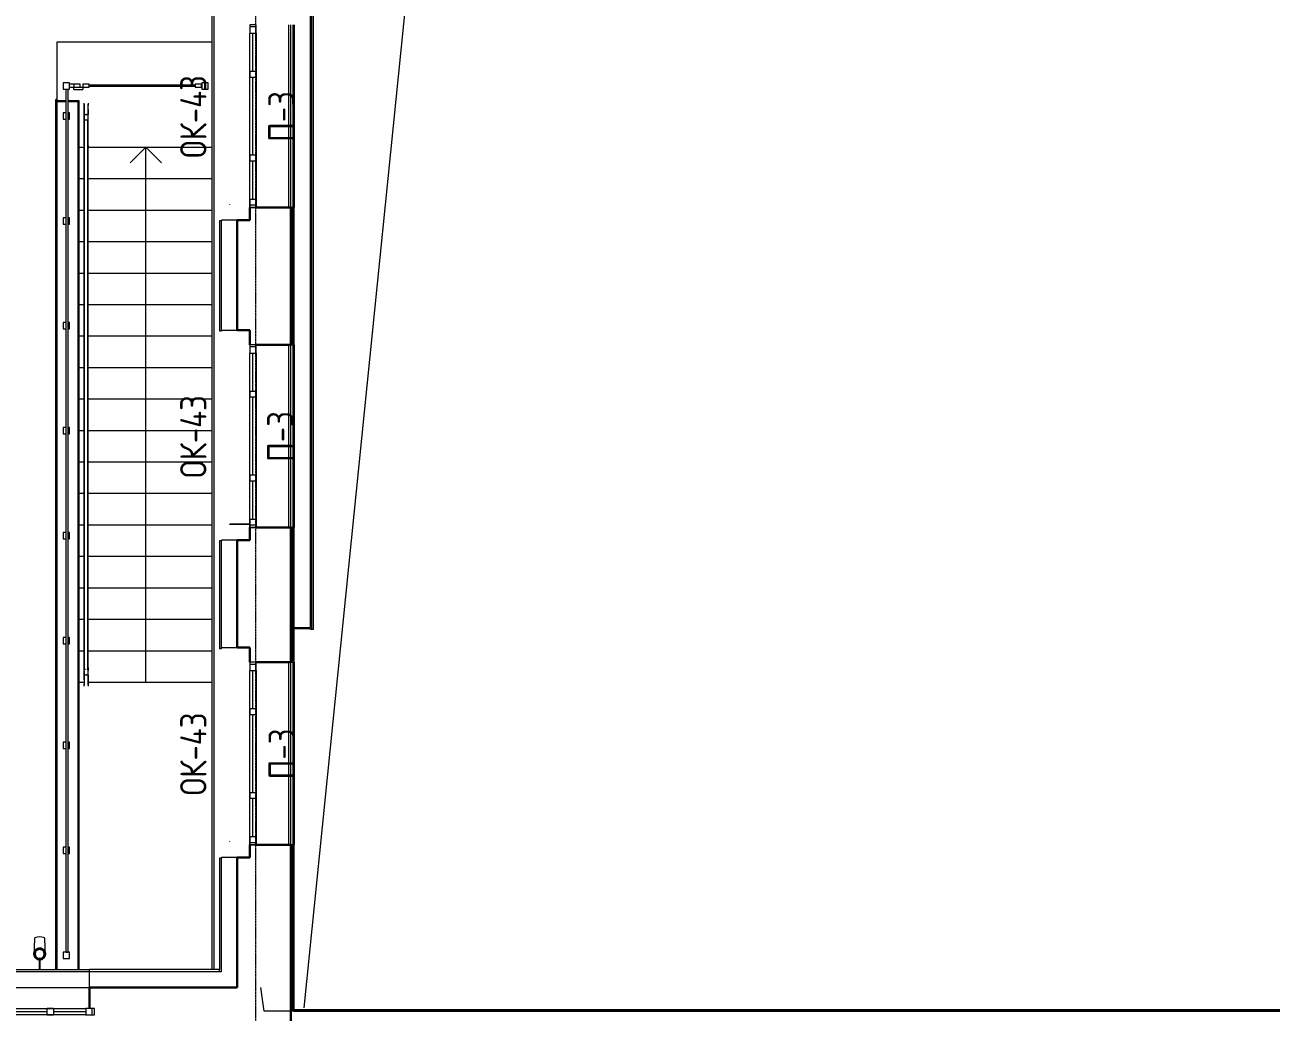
# Model space of a CAD drawing. Header units: millimetres. Extents: x -10178924 to 11692288, y -947381 to 58396.
# Drawn here: x 15848 to 27725, y -71489 to -62080 of the extents above; entities that cross this region are included whole.
import ezdxf

# ---------------------------------------------------------------- set-up
doc = ezdxf.new("R2010")
doc.units = ezdxf.units.MM
doc.linetypes.add('ADSK_Линия сетки', pattern=[25, 20, -2.5, 0, -2.5])
for name, color, linetype, lineweight in [('_ Окна', 7, 'Continuous', 9), ('Лестницы', 7, 'Continuous', 9), ('Марки окон', 7, 'Continuous', 20), ('Обобщенные модели', 7, 'Continuous', 18), ('Ограждение', 7, 'Continuous', 9), ('Окна', 7, 'Continuous', 9), ('Оси', 253, 'Continuous', 9), ('Перекрытие', 7, 'Continuous', 18), ('Стены внутренние', 7, 'Continuous', 18), ('Стены наружные', 7, 'Continuous', 18), ('Стены несущие', 7, 'Continuous', 30), ('Стены отделка', 7, 'Continuous', 30), ('Стены штриховка', 7, 'Continuous', 9), ('Стрелки вверх', 7, 'Continuous', 18), ('ШТРИХОВКА', 252, 'Continuous', 15)]:
    doc.layers.add(name, color=color, linetype=linetype, lineweight=lineweight)
doc.layers.add('Линии', color=7, linetype='Continuous', lineweight=9, true_color=0x00a600)
doc.styles.add('GOST Common_2', font='GOST_Common.ttf', dxfattribs={"width": 0.9, "height": 250})

# ---------------------------------------------------------------- blocks, each defined once
blk = doc.blocks.new('оси')
at = {"layer": 'Оси', "linetype": 'ADSK_Линия сетки'}
blk.add_line((24550, -2196), (24550, 46378), dxfattribs=at)
blk = doc.blocks.new('окно трехпол с фрамугой - 1700-2240_h___нов_ ок43_противопож-6940656-План 1-го этажа')
at = {"layer": '_ Окна', "lineweight": 18}
for p, q in [((-870, 75), (-870, 135)), ((-870, 135), (-790, 135)), ((-790, 135), (-790, 75)), ((-430, 75), (-430, 135)), ((-430, 135), (-370, 135)), ((-370, 135), (-370, 75)), ((370, 75), (370, 135)), ((370, 135), (430, 135)), ((430, 135), (430, 75)), ((790, 135), (790, 75)), ((870, 135), (790, 135)), ((870, 75), (870, 135)), ((-790, 75), (-870, 75)), ((-370, 75), (-430, 75)), ((430, 75), (370, 75)), ((790, 75), (870, 75))]:
    blk.add_line(p, q, dxfattribs=at)
at = {"layer": '_ Окна'}
for p, q in [((-850, 75), (-850, 135)), ((850, 75), (850, 135)), ((-790, 105), (-430, 105)), ((-370, 105), (370, 105)), ((430, 105), (790, 105))]:
    blk.add_line(p, q, dxfattribs=at)
at = {"layer": 'Окна'}
for p, q in [((-870, 135), (-870, 75)), ((-790, 135), (-870, 135)), ((-790, 135), (-430, 135)), ((-370, 135), (-430, 135)), ((-370, 135), (370, 135)), ((430, 135), (370, 135)), ((430, 135), (790, 135)), ((870, 135), (790, 135)), ((870, 75), (870, 135)), ((-870, 75), (-790, 75)), ((-430, 75), (-790, 75)), ((-430, 75), (-370, 75)), ((370, 75), (-370, 75)), ((370, 75), (430, 75)), ((790, 75), (430, 75)), ((790, 75), (870, 75))]:
    blk.add_line(p, q, dxfattribs=at)
blk = doc.blocks.new('окно трехпол с фрамугой - 1700-2240_h___нов_ ок43_противопож-6940654-План 1-го этажа')
at = {"layer": '_ Окна', "lineweight": 18}
for p, q in [((-870, 75), (-870, 135)), ((-870, 135), (-790, 135)), ((-790, 135), (-790, 75)), ((-430, 75), (-430, 135)), ((-430, 135), (-370, 135)), ((-370, 135), (-370, 75)), ((370, 75), (370, 135)), ((370, 135), (430, 135)), ((430, 135), (430, 75)), ((790, 135), (790, 75)), ((870, 135), (790, 135)), ((870, 75), (870, 135)), ((-790, 75), (-870, 75)), ((-370, 75), (-430, 75)), ((430, 75), (370, 75)), ((790, 75), (870, 75))]:
    blk.add_line(p, q, dxfattribs=at)
at = {"layer": '_ Окна'}
for p, q in [((-850, 75), (-850, 135)), ((850, 75), (850, 135)), ((-790, 105), (-430, 105)), ((-370, 105), (370, 105)), ((430, 105), (790, 105))]:
    blk.add_line(p, q, dxfattribs=at)
at = {"layer": 'Окна'}
for p, q in [((-870, 135), (-870, 75)), ((-790, 135), (-870, 135)), ((-790, 135), (-430, 135)), ((-370, 135), (-430, 135)), ((-370, 135), (370, 135)), ((430, 135), (370, 135)), ((430, 135), (790, 135)), ((870, 135), (790, 135)), ((870, 75), (870, 135)), ((-870, 75), (-790, 75)), ((-430, 75), (-790, 75)), ((-430, 75), (-370, 75)), ((370, 75), (-370, 75)), ((370, 75), (430, 75)), ((790, 75), (430, 75)), ((790, 75), (870, 75))]:
    blk.add_line(p, q, dxfattribs=at)
blk = doc.blocks.new('окна_rehau_трехпольное - 1710х630 и 610Н_нов_ ок-10-V42-План 1-го этажа')
at = {"layer": '_ Окна', "lineweight": 18}
for p, q in [((-855, -5), (-855, 55)), ((-855, 55), (-775, 55)), ((-775, 55), (-775, -5)), ((-465, -5), (-465, 55)), ((-465, 55), (-405, 55)), ((-405, 55), (-405, -5)), ((405, -5), (405, 55)), ((405, 55), (465, 55)), ((465, 55), (465, -5)), ((775, 55), (775, -5)), ((855, 55), (775, 55)), ((855, -5), (855, 55)), ((-775, -5), (-855, -5)), ((-405, -5), (-465, -5)), ((465, -5), (405, -5)), ((775, -5), (855, -5))]:
    blk.add_line(p, q, dxfattribs=at)
at = {"layer": '_ Окна'}
for p, q in [((-835, -5), (-835, 55)), ((-775, 25), (-465, 25)), ((-405, 25), (405, 25)), ((465, 25), (775, 25)), ((835, -5), (835, 55))]:
    blk.add_line(p, q, dxfattribs=at)
at = {"layer": 'Окна'}
for p, q in [((-855, 55), (-855, -5)), ((-775, 55), (-855, 55)), ((-775, 55), (-465, 55)), ((-405, 55), (-465, 55)), ((-405, 55), (405, 55)), ((465, 55), (405, 55)), ((465, 55), (775, 55)), ((855, 55), (775, 55)), ((855, -5), (855, 55)), ((-855, -5), (-775, -5)), ((-465, -5), (-775, -5)), ((-465, -5), (-405, -5)), ((405, -5), (-405, -5)), ((405, -5), (465, -5)), ((775, -5), (465, -5)), ((775, -5), (855, -5))]:
    blk.add_line(p, q, dxfattribs=at)
blk = doc.blocks.new('Водосток - Тип 1 _карниз больше 490мм_-5195895-План 1-го этажа')
at = {"layer": 'Обобщенные модели', "lineweight": 9}
h = blk.add_hatch(dxfattribs=at)
h.set_pattern_fill('FP_27', color=256, style=0, pattern_type=2)
h.set_pattern_definition([(45, (-15863.9, -20772.53), (-106.066, 106.066), [])])
h.paths.add_polyline_path([(125, 110), (147, 115), (164, 129), (174, 149), (174, 171), (164, 191), (147, 205), (125, 210), (102, 204), (86, 191), (76, 171), (77, 147), (86, 129), (103, 115), (118, 112)])
at = {"layer": 'Обобщенные модели'}
for p, q in [((75, 306), (75, 264)), ((175, 264), (175, 306)), ((120, 109), (120, 10)), ((130, 10), (130, 109))]:
    blk.add_line(p, q, dxfattribs=at)
at = {"layer": 'Обобщенные модели', "flags": 128}
for points in [[(75, 173), (75, 174), (75, 177), (75, 180), (75, 183), (75, 186), (75, 190), (75, 193), (75, 197), (75, 201), (75, 205), (75, 210), (75, 214), (75, 219), (75, 224), (75, 229), (75, 234), (75, 239), (75, 245), (75, 250), (75, 256), (75, 261), (75, 264)], [(175, 264), (175, 258), (175, 252), (175, 247), (175, 242), (175, 236), (175, 231), (175, 226), (175, 221), (175, 216), (175, 212), (175, 207), (175, 203), (175, 199), (175, 195), (175, 191), (175, 188), (175, 184), (175, 181), (175, 178), (175, 175), (175, 173)]]:
    blk.add_lwpolyline(points, dxfattribs=at)
at = {"layer": 'Обобщенные модели'}
for start, end in [(90, 270), (270, 90)]:
    blk.add_arc((125, 160), 52, start, end, dxfattribs=at)
at = {"layer": 'Обобщенные модели', "lineweight": 40}
for start, end in [(90, 270), (270, 90)]:
    blk.add_arc((125, 160), 50, start, end, dxfattribs=at)
at = {"layer": 'Обобщенные модели'}
for start_param, end_param in [(4.712389, 6.283185), (3.141593, 4.712389)]:
    blk.add_ellipse((125, 306), major_axis=(-50, 0), ratio=0.309017, start_param=start_param, end_param=end_param, dxfattribs=at)
blk = doc.blocks.new('Ограждение 13 - Ограждение 1-6927436-План 1-го этажа')
at = {"layer": 'Ограждение'}
for p, q in [((16272, 29236), (16212, 29236)), ((16212, 29236), (16212, 29176)), ((16272, 29176), (16272, 29236)), ((16272, 29194), (16272, 29224)), ((16315, 29224), (16272, 29224)), ((16315, 29224), (16315, 29194)), ((16375, 29224), (16315, 29224)), ((16315, 29224), (16315, 29194)), ((16375, 29194), (16375, 29224)), ((16460, 29224), (16400, 29224)), ((16400, 29224), (16400, 29194)), ((16460, 29194), (16460, 29224)), ((16460, 29217), (17470, 29217)), ((16460, 29201), (16460, 29217)), ((17530, 29224), (17470, 29224)), ((17470, 29224), (17470, 29194)), ((17470, 29201), (17470, 29217)), ((17530, 29194), (17530, 29224)), ((17595, 29236), (17535, 29236)), ((17535, 29236), (17535, 29176)), ((17595, 29176), (17595, 29236)), ((16212, 29176), (16272, 29176)), ((16241, 20950), (16241, 29176)), ((16241, 29176), (16257, 29176)), ((16257, 29176), (16257, 20950)), ((16272, 29194), (16315, 29194)), ((16315, 29171), (16315, 29194)), ((16315, 29194), (16375, 29194)), ((16315, 29171), (16400, 29171)), ((16375, 29194), (16400, 29194)), ((16400, 29194), (16400, 29171)), ((16400, 29194), (16460, 29194)), ((17470, 29201), (16460, 29201)), ((17470, 29194), (17530, 29194)), ((17535, 29176), (17595, 29176)), ((16241, 28950), (16212, 28950)), ((16212, 28950), (16212, 28890)), ((16212, 28890), (16241, 28890)), ((16272, 28950), (16257, 28950)), ((16257, 28890), (16272, 28890)), ((16272, 28890), (16272, 28950)), ((16241, 27950), (16212, 27950)), ((16212, 27950), (16212, 27890)), ((16272, 27950), (16257, 27950)), ((16272, 27890), (16272, 27950)), ((16212, 27890), (16241, 27890)), ((16257, 27890), (16272, 27890)), ((16241, 26950), (16212, 26950)), ((16212, 26950), (16212, 26890)), ((16212, 26890), (16241, 26890)), ((16272, 26950), (16257, 26950)), ((16257, 26890), (16272, 26890)), ((16272, 26890), (16272, 26950)), ((16241, 25950), (16212, 25950)), ((16212, 25950), (16212, 25890)), ((16272, 25950), (16257, 25950)), ((16272, 25890), (16272, 25950)), ((16212, 25890), (16241, 25890)), ((16257, 25890), (16272, 25890)), ((16241, 24950), (16212, 24950)), ((16212, 24950), (16212, 24890)), ((16272, 24950), (16257, 24950)), ((16272, 24890), (16272, 24950)), ((16212, 24890), (16241, 24890)), ((16257, 24890), (16272, 24890)), ((16241, 23950), (16212, 23950)), ((16212, 23950), (16212, 23890)), ((16212, 23890), (16241, 23890)), ((16272, 23950), (16257, 23950)), ((16257, 23890), (16272, 23890)), ((16272, 23890), (16272, 23950)), ((16241, 22950), (16212, 22950)), ((16212, 22950), (16212, 22890)), ((16272, 22950), (16257, 22950)), ((16272, 22890), (16272, 22950)), ((16212, 22890), (16241, 22890)), ((16257, 22890), (16272, 22890)), ((16241, 21950), (16212, 21950)), ((16212, 21950), (16212, 21890)), ((16212, 21890), (16241, 21890)), ((16272, 21950), (16257, 21950)), ((16257, 21890), (16272, 21890)), ((16272, 21890), (16272, 21950)), ((16272, 20950), (16212, 20950)), ((16212, 20950), (16212, 20890)), ((16241, 20950), (16257, 20950)), ((16272, 20890), (16272, 20950)), ((16212, 20890), (16272, 20890))]:
    blk.add_line(p, q, dxfattribs=at)
blk = doc.blocks.new('Ограждение - Ограждение-7023087-План 1-го этажа')
at = {"layer": 'Ограждение'}
for p, q in [((16417, 28883), (16447, 28883)), ((16417, 28623), (16417, 28883)), ((16447, 28623), (16447, 28883)), ((16417, 23643), (16417, 28623)), ((16447, 23643), (16447, 28623)), ((16425, 23643), (16417, 23643)), ((16447, 23643), (16440, 23643))]:
    blk.add_line(p, q, dxfattribs=at)
blk = doc.blocks.new('Тип перил - Перила_Внутренний_-7023091-План 1-го этажа')
at = {"layer": 'Ограждение'}
for p, q in [((16412, 28933), (16412, 28883)), ((16412, 28883), (16412, 28635)), ((16435, 28933), (16430, 28933)), ((16452, 28883), (16452, 28933)), ((16452, 28635), (16452, 28883)), ((16412, 28621), (16412, 23662)), ((16452, 23662), (16452, 28621)), ((16412, 23631), (16412, 23593)), ((16430, 23593), (16435, 23593)), ((16452, 23593), (16452, 23631))]:
    blk.add_line(p, q, dxfattribs=at)
at = {"layer": 'Ограждение', "flags": 128}
for points in [[(16412, 28635), (16412, 28633), (16412, 28632), (16412, 28631), (16412, 28630), (16412, 28629), (16412, 28627), (16412, 28626), (16412, 28625), (16412, 28624), (16412, 28623), (16412, 28622), (16412, 28621)], [(16452, 28621), (16452, 28622), (16452, 28623), (16452, 28624), (16452, 28625), (16452, 28626), (16452, 28628), (16452, 28629), (16452, 28630), (16452, 28631), (16452, 28632), (16452, 28634), (16452, 28635)], [(16412, 23631), (16412, 23633), (16412, 23636), (16412, 23639), (16412, 23642), (16412, 23644), (16412, 23647), (16412, 23650), (16412, 23653), (16412, 23655), (16412, 23658), (16412, 23660), (16412, 23662)], [(16452, 23662), (16452, 23660), (16452, 23657), (16452, 23655), (16452, 23652), (16452, 23649), (16452, 23647), (16452, 23644), (16452, 23641), (16452, 23638), (16452, 23636), (16452, 23633), (16452, 23631)]]:
    blk.add_lwpolyline(points, dxfattribs=at)
blk = doc.blocks.new('Тип перил - D40 шаг 400 прямое со скруглением-6687845-План 1-го этажа')
at = {"layer": 'Ограждение'}
for p, q in [((0, 2), (0, 0)), ((0, 0), (0, -2))]:
    blk.add_line(p, q, dxfattribs=at)
at = {"layer": 'Ограждение', "flags": 128}
for points in [[(100, 20), (100, 20), (100, 20), (99, 20), (99, 20), (98, 20), (97, 20), (96, 20), (95, 20), (94, 20), (92, 20), (90, 20), (89, 20), (87, 20), (85, 20), (83, 20), (80, 20), (78, 20), (75, 20), (72, 20), (70, 20), (67, 20), (64, 20), (61, 20), (57, 20), (54, 20), (51, 20), (47, 20), (44, 20), (40, 20), (36, 20), (32, 20), (29, 20), (25, 20), (21, 20), (17, 20), (13, 20), (9, 20), (5, 20), (1, 20), (0, 20)], [(0, 20), (4, 20), (8, 20), (12, 20), (16, 20), (20, 20), (24, 20), (28, 20), (31, 20), (35, 20), (39, 20), (43, 20), (46, 20), (50, 20), (53, 20), (56, 20), (60, 20), (63, 20), (66, 20), (69, 20), (72, 20), (74, 20), (77, 20), (80, 20), (82, 20), (84, 20), (86, 20), (88, 20), (90, 20), (92, 20), (93, 20), (95, 20), (96, 20), (97, 20), (98, 20), (99, 20), (99, 20), (100, 20), (100, 20), (100, 20), (100, 20)], [(100, 20), (101, 20), (102, 20), (102, 20), (103, 20), (104, 20), (105, 19), (106, 19), (106, 19), (107, 19), (108, 18), (109, 18), (109, 18)], [(0, -20), (4, -20), (8, -20), (12, -20), (16, -20), (20, -20), (24, -20), (28, -20), (31, -20), (35, -20), (39, -20), (43, -20), (46, -20), (50, -20), (53, -20), (56, -20), (60, -20), (63, -20), (66, -20), (69, -20), (72, -20), (74, -20), (77, -20), (80, -20), (82, -20), (84, -20), (86, -20), (88, -20), (90, -20), (92, -20), (93, -20), (95, -20), (96, -20), (97, -20), (98, -20), (99, -20), (99, -20), (100, -20), (100, -20), (100, -20), (100, -20)], [(49, -20), (47, -20), (44, -20), (40, -20), (36, -20), (32, -20), (29, -20), (25, -20), (21, -20), (17, -20), (13, -20), (9, -20), (5, -20), (1, -20)], [(100, -20), (100, -20), (100, -20), (99, -20), (99, -20), (98, -20), (97, -20), (96, -20), (95, -20), (94, -20), (92, -20), (90, -20), (89, -20), (87, -20)], [(103, -20), (103, -20), (102, -20), (101, -20), (100, -20), (100, -20)], [(109, -18), (108, -18), (107, -19), (106, -19), (106, -19)]]:
    blk.add_lwpolyline(points, dxfattribs=at)
blk = doc.blocks.new('Тип перил - D40 шаг 400 прямое со скруглением-V100-План 1-го этажа')
at = {"layer": 'Ограждение'}
for p, q in [((0, 2), (0, 0)), ((0, 0), (0, -2))]:
    blk.add_line(p, q, dxfattribs=at)
at = {"layer": 'Ограждение', "flags": 128}
for points in [[(100, 20), (100, 20), (100, 20), (99, 20), (99, 20), (98, 20), (97, 20), (96, 20), (95, 20), (94, 20), (92, 20), (90, 20), (89, 20), (87, 20), (85, 20), (83, 20), (80, 20), (78, 20), (75, 20), (72, 20), (70, 20), (67, 20), (64, 20), (61, 20), (57, 20), (54, 20), (51, 20), (47, 20), (44, 20), (40, 20), (36, 20), (32, 20), (29, 20), (25, 20), (21, 20), (17, 20), (13, 20), (9, 20), (5, 20), (1, 20), (0, 20)], [(0, 20), (4, 20), (8, 20), (12, 20), (16, 20), (20, 20), (24, 20), (28, 20), (31, 20), (35, 20), (39, 20), (43, 20), (46, 20), (50, 20), (53, 20), (56, 20), (60, 20), (63, 20), (66, 20), (69, 20), (72, 20), (74, 20), (77, 20), (80, 20), (82, 20), (84, 20), (86, 20), (88, 20), (90, 20), (92, 20), (93, 20), (95, 20), (96, 20), (97, 20), (98, 20), (99, 20), (99, 20), (100, 20), (100, 20), (100, 20), (100, 20)], [(100, 20), (101, 20), (102, 20), (102, 20), (103, 20), (104, 20), (105, 19), (106, 19), (106, 19), (107, 19), (108, 18), (109, 18), (109, 18)], [(0, -20), (4, -20), (8, -20), (12, -20), (16, -20), (20, -20), (24, -20), (28, -20), (31, -20), (35, -20), (39, -20), (43, -20), (46, -20), (50, -20), (53, -20), (56, -20), (60, -20), (63, -20), (66, -20), (69, -20), (72, -20), (74, -20), (77, -20), (80, -20), (82, -20), (84, -20), (86, -20), (88, -20), (90, -20), (92, -20), (93, -20), (95, -20), (96, -20), (97, -20), (98, -20), (99, -20), (99, -20), (100, -20), (100, -20), (100, -20), (100, -20)], [(49, -20), (47, -20), (44, -20), (40, -20), (36, -20), (32, -20), (29, -20), (25, -20), (21, -20), (17, -20), (13, -20), (9, -20), (5, -20), (1, -20)], [(100, -20), (100, -20), (100, -20), (99, -20), (99, -20), (98, -20), (97, -20), (96, -20), (95, -20), (94, -20), (92, -20), (90, -20), (89, -20), (87, -20)], [(103, -20), (103, -20), (102, -20), (101, -20), (100, -20), (100, -20)], [(109, -18), (108, -18), (107, -19), (106, -19), (106, -19)]]:
    blk.add_lwpolyline(points, dxfattribs=at)
blk = doc.blocks.new('Тип перил - Перила_Внутренний_-V101-План 1-го этажа')
at = {"layer": 'Ограждение'}
for p, q in [((16412, 28933), (16452, 28933)), ((16412, 28635), (16412, 28933)), ((16452, 28635), (16452, 28933)), ((16412, 28635), (16412, 28612)), ((16452, 28635), (16452, 28612)), ((16412, 23653), (16412, 28612)), ((16452, 23653), (16452, 28612)), ((16412, 23631), (16412, 23653)), ((16452, 23631), (16452, 23653)), ((16412, 23593), (16412, 23631)), ((16412, 23593), (16452, 23593)), ((16452, 23593), (16452, 23631))]:
    blk.add_line(p, q, dxfattribs=at)
blk = doc.blocks.new('Тип перил - Перила_Внутренний_-7023104-План 1-го этажа')
at = {"layer": 'Ограждение'}
for p, q in [((16412, 28943), (16412, 28933)), ((16452, 28933), (16452, 28943)), ((16412, 23593), (16412, 23583)), ((16452, 23583), (16452, 23593))]:
    blk.add_line(p, q, dxfattribs=at)
at = {"layer": 'Ограждение', "flags": 128}
for points in [[(16412, 28635), (16412, 28633), (16412, 28632), (16412, 28631), (16412, 28630), (16412, 28629), (16412, 28627)], [(16412, 28625), (16412, 28624), (16412, 28623), (16412, 28622), (16412, 28621)], [(16452, 28628), (16452, 28629), (16452, 28630), (16452, 28631), (16452, 28632), (16452, 28634), (16452, 28635)], [(16452, 28621), (16452, 28622), (16452, 28623), (16452, 28624), (16452, 28625)]]:
    blk.add_lwpolyline(points, dxfattribs=at)
blk = doc.blocks.new('Тип перил - Перила_Внутренний_-V102-План 1-го этажа')
at = {"layer": 'Ограждение'}
for p, q in [((16412, 28933), (16412, 28943)), ((16452, 28933), (16452, 28943)), ((16412, 28635), (16412, 28621)), ((16452, 28635), (16452, 28621)), ((16412, 23583), (16412, 23593)), ((16452, 23583), (16452, 23593))]:
    blk.add_line(p, q, dxfattribs=at)
blk = doc.blocks.new('1 этаж')
at = {"layer": 'Лестницы'}
for p, q in [((16362, -38127), (16413, -38127)), ((16452, -38127), (17632, -38127)), ((16362, -38427), (16412, -38427)), ((16362, -38427), (16412, -38427)), ((16452, -38427), (17632, -38427)), ((16452, -38427), (17632, -38427)), ((16362, -38727), (16412, -38727)), ((16362, -38727), (16412, -38727)), ((16452, -38727), (17632, -38727)), ((16452, -38727), (17632, -38727)), ((16362, -39027), (16412, -39027)), ((16362, -39027), (16412, -39027)), ((16452, -39027), (17632, -39027)), ((16452, -39027), (17632, -39027)), ((16362, -39327), (16412, -39327)), ((16362, -39327), (16412, -39327)), ((16452, -39327), (17632, -39327)), ((16452, -39327), (17632, -39327)), ((16362, -39627), (16412, -39627)), ((16362, -39627), (16412, -39627)), ((16452, -39627), (17632, -39627)), ((16452, -39627), (17632, -39627)), ((16362, -39927), (16412, -39927)), ((16362, -39927), (16412, -39927)), ((16452, -39927), (17632, -39927)), ((16452, -39927), (17632, -39927)), ((16362, -40227), (16412, -40227)), ((16362, -40227), (16412, -40227)), ((16452, -40227), (17632, -40227)), ((16452, -40227), (17632, -40227)), ((16362, -40527), (16412, -40527)), ((16362, -40527), (16412, -40527)), ((16452, -40527), (17632, -40527)), ((16452, -40527), (17632, -40527)), ((16362, -40827), (16412, -40827)), ((16362, -40827), (16412, -40827)), ((16452, -40827), (17632, -40827)), ((16452, -40827), (17632, -40827)), ((16362, -41127), (16412, -41127)), ((16362, -41127), (16412, -41127)), ((16452, -41127), (17632, -41127)), ((16452, -41127), (17632, -41127)), ((16362, -41427), (16412, -41427)), ((16362, -41427), (16412, -41427)), ((16452, -41427), (17632, -41427)), ((16452, -41427), (17632, -41427)), ((16362, -41727), (16412, -41727)), ((16362, -41727), (16412, -41727)), ((16452, -41727), (17632, -41727)), ((16452, -41727), (17632, -41727)), ((16362, -42027), (16412, -42027)), ((16362, -42027), (16412, -42027)), ((16452, -42027), (17632, -42027)), ((16452, -42027), (17632, -42027)), ((16362, -42327), (16412, -42327)), ((16362, -42327), (16412, -42327)), ((16452, -42327), (17632, -42327)), ((16452, -42327), (17632, -42327)), ((16362, -42627), (16412, -42627)), ((16362, -42627), (16412, -42627)), ((16452, -42627), (17632, -42627)), ((16452, -42627), (17632, -42627)), ((16362, -42927), (16412, -42927)), ((16362, -42927), (16412, -42927)), ((16452, -42927), (17632, -42927)), ((16452, -42927), (17632, -42927)), ((16362, -43227), (16412, -43227)), ((16362, -43227), (16412, -43227)), ((16452, -43227), (17632, -43227)), ((16452, -43227), (17632, -43227))]:
    blk.add_line(p, q, dxfattribs=at)
at = {"layer": 'Линии', "color": 8, "true_color": 0x6e6e6e}
blk.add_line((18511, -46330), (20520, -26472), dxfattribs=at)
at = {"layer": 'Перекрытие'}
for p, q in [((18362, -36962), (18362, -38702)), ((17632, -37127), (16152, -37127)), ((16152, -37127), (16152, -37672)), ((16362, -38127), (16413, -38127)), ((16452, -38127), (17632, -38127)), ((18362, -40012), (18362, -41752)), ((18362, -43037), (18362, -44777))]:
    blk.add_line(p, q, dxfattribs=at)
at = {"layer": 'Стены внутренние'}
for p, q in [((18569, -42707), (18569, -24139)), ((18581, -24139), (18581, -42724)), ((18582, -42724), (18582, -24113)), ((18594, -24113), (18594, -42724)), ((18382, -38702), (18382, -36962)), ((18402, -36962), (18402, -38702)), ((16152, -37692), (16241, -37692)), ((16257, -37692), (16352, -37692)), ((16352, -37692), (16352, -45967)), ((17802, -38673), (17802, -38672)), ((18362, -38702), (18362, -38703)), ((18382, -41752), (18382, -40012)), ((18402, -40012), (18402, -41752)), ((17992, -41722), (17802, -41722)), ((17802, -41723), (17802, -41722)), ((17992, -41723), (17802, -41723)), ((18362, -41752), (18362, -41753)), ((18414, -42707), (18569, -42707)), ((18569, -42719), (18414, -42719)), ((18569, -42724), (18569, -42719)), ((18581, -42724), (18569, -42724)), ((18594, -42724), (18582, -42724)), ((18382, -44777), (18382, -43037)), ((18402, -43037), (18402, -44777)), ((17802, -44748), (17802, -44747)), ((18362, -44777), (18362, -44778)), ((14845, -46137), (16465, -46137))]:
    blk.add_line(p, q, dxfattribs=at)
at = {"layer": 'Стены наружные'}
for p, q in [((17632, -45967), (17632, -36328)), ((17652, -45967), (17652, -36328)), ((18414, -36962), (18414, -38702)), ((16142, -45967), (16142, -37672)), ((16152, -37672), (16142, -37672)), ((16152, -37672), (16152, -45967)), ((16152, -37682), (16241, -37682)), ((16257, -37682), (16362, -37682)), ((16352, -37692), (16362, -37692)), ((16362, -37682), (16362, -45967)), ((18414, -40012), (18414, -41752)), ((18414, -43037), (18414, -44777)), ((14845, -45967), (16465, -45967)), ((16465, -45987), (14845, -45987))]:
    blk.add_line(p, q, dxfattribs=at)
at = {"layer": 'Стены несущие'}
for p, q in [((17992, -38702), (17992, -38703)), ((17992, -38703), (17992, -38824)), ((18382, -38702), (18052, -38702)), ((18382, -38702), (18382, -40012)), ((17992, -38824), (17872, -38824)), ((17872, -38824), (17872, -39873)), ((17872, -39873), (17992, -39873)), ((17992, -39873), (17992, -40012)), ((18052, -40012), (18382, -40012)), ((17992, -41752), (17992, -41753)), ((17992, -41753), (17992, -41873)), ((18382, -41752), (18052, -41752)), ((18382, -41752), (18382, -43037)), ((17992, -41873), (17872, -41873)), ((17872, -41873), (17872, -42898)), ((17872, -42898), (17992, -42898)), ((17992, -42898), (17992, -43037)), ((18052, -43037), (18382, -43037)), ((17992, -44777), (17992, -44778)), ((17992, -44778), (17992, -44898)), ((18382, -44777), (18052, -44777)), ((18382, -44777), (18382, -46647)), ((17992, -44898), (17872, -44898)), ((17872, -44898), (17872, -46137)), ((17872, -46137), (16465, -46137)), ((16465, -46137), (16465, -46337))]:
    blk.add_line(p, q, dxfattribs=at)
at = {"layer": 'Стены отделка', "lineweight": 9}
for p, q in [((18382, -38702), (18382, -38702)), ((18414, -38702), (18382, -38702)), ((18402, -40012), (18402, -38702)), ((18414, -40012), (18414, -38702)), ((17722, -38829), (17702, -38829)), ((17702, -38829), (17702, -39879)), ((17872, -38824), (17722, -38824)), ((17722, -38824), (17722, -38829)), ((17702, -39879), (17722, -39879)), ((17722, -39879), (17722, -39873)), ((17722, -39873), (17872, -39873)), ((18382, -40012), (18414, -40012)), ((18382, -41752), (18382, -41752)), ((18414, -41752), (18382, -41752)), ((18402, -43037), (18402, -41752)), ((18414, -43037), (18414, -41752)), ((17722, -41879), (17702, -41879)), ((17702, -41879), (17702, -42905)), ((17872, -41873), (17722, -41873)), ((17722, -41873), (17722, -41879)), ((17702, -42905), (17722, -42905)), ((17722, -42905), (17722, -42898)), ((17722, -42898), (17872, -42898)), ((18382, -43037), (18414, -43037)), ((18414, -44777), (18382, -44777)), ((18402, -46362), (18402, -44777)), ((18414, -46350), (18414, -44777)), ((17722, -44905), (17702, -44905)), ((17702, -44905), (17702, -45967)), ((17872, -44898), (17722, -44898)), ((17722, -44898), (17722, -44905)), ((17702, -45967), (16465, -45967)), ((16465, -46137), (16465, -45967)), ((17722, -45987), (16465, -45987)), ((18412, -46362), (18382, -46362)), ((30120, -46350), (18414, -46350))]:
    blk.add_line(p, q, dxfattribs=at)
at = {"layer": 'Стены штриховка'}
for p, q in [((18412, -40012), (18412, -38702)), ((17722, -39873), (17722, -38829)), ((18412, -43037), (18412, -41752)), ((17722, -42898), (17722, -41879)), ((18412, -46352), (18412, -44777)), ((17722, -45987), (17722, -44905)), ((17702, -45987), (17702, -45967)), ((18127, -46362), (18097, -46137)), ((18382, -46362), (18127, -46362)), ((30122, -46352), (18412, -46352)), ((18412, -46362), (30132, -46362))]:
    blk.add_line(p, q, dxfattribs=at)
at = {"layer": 'Стрелки вверх'}
for p, q in [((17001, -38127), (16851, -38277)), ((17001, -38427), (17001, -38127)), ((17001, -38127), (17151, -38277)), ((17001, -38727), (17001, -38427)), ((17001, -39027), (17001, -38727)), ((17001, -39327), (17001, -39027)), ((17001, -39627), (17001, -39327)), ((17001, -39927), (17001, -39627)), ((17001, -40227), (17001, -39927)), ((17001, -40527), (17001, -40227)), ((17001, -40827), (17001, -40527)), ((17001, -41127), (17001, -40827)), ((17001, -41427), (17001, -41127)), ((17001, -41727), (17001, -41427)), ((17001, -42027), (17001, -41727)), ((17001, -42327), (17001, -42027)), ((17001, -42627), (17001, -42327)), ((17001, -42927), (17001, -42627)), ((17001, -43227), (17001, -42927))]:
    blk.add_line(p, q, dxfattribs=at)
blk.add_blockref('оси', (-6500, -68905))
at = {"layer": 'Обобщенные модели'}
blk.add_blockref('Водосток - Тип 1 _карниз больше 490мм_-5195895-План 1-го этажа', (15864, -45977), dxfattribs=at)
at = {"layer": 'Ограждение'}
for name in ['Ограждение 13 - Ограждение 1-6927436-План 1-го этажа', 'Тип перил - Перила_Внутренний_-7023104-План 1-го этажа', 'Тип перил - Перила_Внутренний_-V102-План 1-го этажа', 'Тип перил - Перила_Внутренний_-7023091-План 1-го этажа', 'Тип перил - Перила_Внутренний_-V101-План 1-го этажа', 'Ограждение - Ограждение-7023087-План 1-го этажа']:
    blk.add_blockref(name, (0, -66750), dxfattribs=at)
for name, p, rotation in [('Тип перил - D40 шаг 400 прямое со скруглением-V100-План 1-го этажа', (16432, -37817), 90), ('Тип перил - D40 шаг 400 прямое со скруглением-6687845-План 1-го этажа', (16432, -43157), 270)]:
    blk.add_blockref(name, p, dxfattribs=dict(at, rotation=rotation))
at = {"layer": 'Окна', "rotation": 90}
for name, p in [('окно трехпол с фрамугой - 1700-2240_h___нов_ ок43_противопож-6940656-План 1-го этажа', (18127, -37832)), ('окно трехпол с фрамугой - 1700-2240_h___нов_ ок43_противопож-6940654-План 1-го этажа', (18127, -40882)), ('окно трехпол с фрамугой - 1700-2240_h___нов_ ок43_противопож-6940654-План 1-го этажа', (18127, -43907))]:
    blk.add_blockref(name, p, dxfattribs=at)
at = {"layer": 'Окна'}
blk.add_blockref('окна_rehau_трехпольное - 1710х630 и 610Н_нов_ ок-10-V42-План 1-го этажа', (15655, -46392), dxfattribs=at)
at = {"layer": 'Марки окон', "lineweight": 9, "char_height": 250, "attachment_point": 5, "rotation": 90, "line_spacing_factor": 1.022766, "style": 'GOST Common_2'}
for s, insert, width in [('\\pxqc,t1.8,3.6,5.4,7.2,9,10.8,12.6,14.4,16.2,18,19.8,21.6,23.4,25.2,27,28.8,30.6,32.4,34.2,36,37.8,39.6,41.4,43.2,45,46.8,48.6,50.4,52.2,54,55.8,57.6;{ОК-43}', (17454, -37836), 863.1), ('\\pxqc,t1.8,3.6,5.4,7.2,9,10.8,12.6,14.4,16.2,18,19.8,21.6,23.4,25.2,27,28.8,30.6,32.4,34.2,36,37.8,39.6,41.4,43.2,45,46.8,48.6,50.4,52.2,54,55.8,57.6;{П-3}', (18293, -37836), 505.8), ('\\pxqc,t1.8,3.6,5.4,7.2,9,10.8,12.6,14.4,16.2,18,19.8,21.6,23.4,25.2,27,28.8,30.6,32.4,34.2,36,37.8,39.6,41.4,43.2,45,46.8,48.6,50.4,52.2,54,55.8,57.6;{ОК-43}', (17454, -40886), 863.1), ('\\pxqc,t1.8,3.6,5.4,7.2,9,10.8,12.6,14.4,16.2,18,19.8,21.6,23.4,25.2,27,28.8,30.6,32.4,34.2,36,37.8,39.6,41.4,43.2,45,46.8,48.6,50.4,52.2,54,55.8,57.6;{П-3}', (18282, -40886), 505.8), ('\\pxqc,t1.8,3.6,5.4,7.2,9,10.8,12.6,14.4,16.2,18,19.8,21.6,23.4,25.2,27,28.8,30.6,32.4,34.2,36,37.8,39.6,41.4,43.2,45,46.8,48.6,50.4,52.2,54,55.8,57.6;{ОК-43}', (17454, -43911), 863.1), ('\\pxqc,t1.8,3.6,5.4,7.2,9,10.8,12.6,14.4,16.2,18,19.8,21.6,23.4,25.2,27,28.8,30.6,32.4,34.2,36,37.8,39.6,41.4,43.2,45,46.8,48.6,50.4,52.2,54,55.8,57.6;{П-3}', (18296, -43911), 505.8)]:
    blk.add_mtext(s, dxfattribs=dict(at, insert=insert, width=width))

msp = doc.modelspace()

# ---------------------------------------------------------------- block references
at = {"layer": 'ШТРИХОВКА'}
msp.add_blockref('1 этаж', (0, -25118), dxfattribs=at)

doc.saveas('drawing.dxf')
